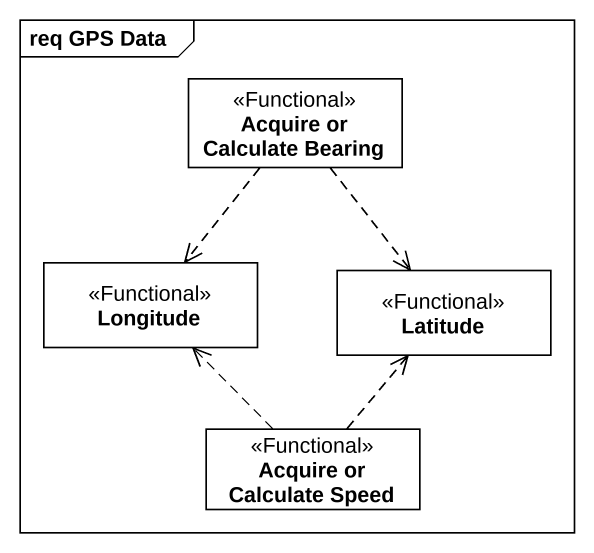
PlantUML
@startuml
mainframe req GPS Data
hide circle
hide empty members
class "Acquire or Calculate Bearing" as Acquire_or_Calculate_Bearing <<Functional>>
class Longitude <<Functional>>
class Latitude <<Functional>>
class "Acquire or Calculate Speed" as Acquire_or_Calculate_Speed <<Functional>>
Acquire_or_Calculate_Bearing ..> Longitude
Acquire_or_Calculate_Bearing ..> Latitude
Acquire_or_Calculate_Speed .up.> Longitude
Acquire_or_Calculate_Speed .up.> Latitude
@enduml
